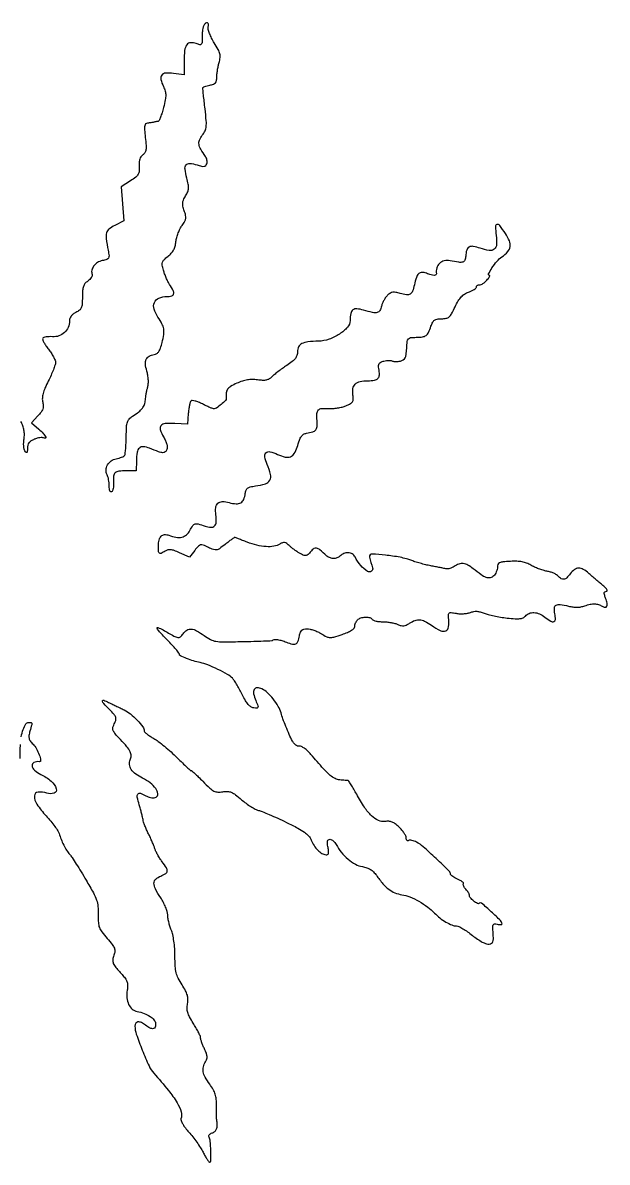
# Model space of a CAD drawing. Extents: x 0 to 500, y 0 to 489.
# Drawn here: x 250 to 500, y 2 to 489 of the extents above; entities that cross this region are included whole.
import ezdxf

# ---------------------------------------------------------------- set-up
doc = ezdxf.new("R2010")
doc.units = 0

msp = doc.modelspace()

# ---------------------------------------------------------------- linework, layer by layer
for points in [[(249.347036, 183.805088, -0.043557), (250.225159, 186.944533, -0.04663), (251.386295, 189.330045, -0.261908), (252.577552, 190, -0.035468), (253.600944, 189.927313, -0.337156), (253.890159, 189.634145, -0.099681), (253.845459, 189.000898, -0.002531), (253.064378, 186.224474, 0.03064), (252.656605, 184.384011, 0.099032), (252.707249, 183.138697, 0.102765), (253.230933, 182.034577, 0.034441), (254.409506, 180.681403, -0.070513), (255.861022, 178.750495, -0.039954), (257.066784, 176.078827, -0.045095), (257.667958, 173.762654, -0.498205), (257.10189, 173.167791, 0.12721), (254.778809, 172.843176, 0.337619), (253.985593, 171.482191, 0.186867), (255.046066, 169.508212, 0.066775), (257.775798, 167.739266, -0.067212), (262.127103, 164.914111, -0.139073), (264.344204, 161.561937, -0.408005), (263.415914, 159.719924, -0.166585), (260.325764, 159.722781, 0.104931), (256.545945, 160.18609, 0.379503), (255.013658, 158.56823, 0.158977), (256.036679, 155.043774, 0.034516), (260.006594, 150, -0.011328), (261.955019, 147.747629, -0.013371), (263.691048, 145.528125, -0.012275), (265.052554, 143.590383, -0.077785), (265.556168, 142.5, 0.025175), (266.400194, 140.01776, 0.022838), (267.51394, 137.548808, 0.023647), (268.790029, 135.303027, 0.036049), (270.121487, 133.5, -0.030984), (271.075052, 132.23568, -0.004174), (272.887902, 129.44375, -0.004804), (274.979369, 126.092488, -0.004029), (277.134147, 122.5, -0.00768), (280.197613, 117.110318, -0.040974), (281.575603, 114.021258, -0.060629), (282.170191, 111.319004, -0.029973), (282.295256, 107.802007, 0.019241), (282.343808, 104.357532, 0.076269), (282.773099, 102.290918, 0.073919), (283.808783, 100.415785, 0.017399), (286.086501, 97.63907, -0.011976), (288.298879, 95.000877, -0.072545), (289.197236, 93.464281, -0.123546), (289.384166, 92.121943, -0.064048), (288.986855, 90.465427, 0.062199), (288.511059, 88.513405, 0.134084), (288.743048, 86.996238, 0.070471), (289.848723, 85.228821, 0.00874), (292.838979, 81.800207, -0.034243), (294.053025, 80.255896, -0.078307), (294.684175, 78.920376, -0.077967), (294.875519, 77.451811, -0.033717), (294.690979, 75.483155, 0.060809), (294.562257, 72.218399, 0.089033), (295.298764, 69.445981, 0.107082), (296.810728, 67.459588, 0.127712), (298.921439, 66.432723, -0.037422), (301.992586, 65.571006, -0.058896), (304.436811, 64.341649, -0.074093), (306.093689, 62.854135, -0.137893), (306.819551, 61.216582, -0.115891), (306.692176, 59.76585, -0.28029), (305.904994, 59.094819, -0.159453), (304.493204, 59.318144, -0.043635), (302.55887, 60.531803, 0.047868), (300.746873, 61.647486, 0.133321), (299.292579, 61.928921, 0.229277), (298.368025, 61.393791, 0.149946), (298, 60.194189, 0.083732), (298.578168, 56.76589, 0.011249), (301.140687, 49.88806, 0.011705), (304.014435, 43.139037, 0.075619), (306.027619, 40.045442, -0.010969), (312.323143, 32.660346, -0.036111), (315.998092, 27.422349, -0.058106), (317.761366, 23.510945, -0.170074), (317.675412, 20.596522, 0.195664), (317.6916, 19.788809, 0.030522), (318.425462, 18.335146, 0.029787), (319.564582, 16.626789, 0.020959), (321.034423, 14.844286, -0.017059), (322.687481, 12.871135, -0.011697), (324.431716, 10.527696, -0.011803), (326.007316, 8.188935, -0.023346), (327.124075, 6.25, 0.010355), (328.006628, 4.621301, 0.015752), (328.846062, 3.248438, 0.010356), (329.588752, 2.165193, 0.241824), (329.910334, 2, 0.411506), (330.449727, 2.534426, 0.007936), (330.421203, 6.842869, 0.012791), (330.219849, 11.028116, 0.120559), (329.669033, 12.726499, -0.160736), (329.551185, 13.219086, -0.139871), (329.739697, 13.717108, -0.100681), (330.237145, 14.162568, -0.055632), (330.985479, 14.495391, 0.108166), (332.143387, 15.162715, 0.11179), (332.900084, 16.245794, 0.093484), (333.199173, 17.715655, 0.055565), (333.026087, 19.5, -0.042222), (332.945804, 20.147695, -0.003727), (332.893864, 21.79727, -0.004855), (332.865645, 23.768931, -0.003762), (332.871923, 25.916238, 0.022443), (332.768872, 28.908059, 0.054874), (332.355509, 31.069674, 0.057396), (331.495126, 33.031766, 0.026551), (329.964258, 35.36324, -0.029428), (328.023202, 38.356799, -0.084096), (327.1784, 40.681094, -0.110364), (327.259969, 42.770714, -0.074988), (328.209171, 44.963328, 0.066483), (328.731054, 46.114991, 0.096052), (328.843661, 47.224038, 0.068638), (328.536108, 48.553192, 0.020133), (327.709171, 50.483686, -0.012506), (327.054853, 51.949044, -0.014106), (326.502069, 53.388153, -0.013421), (326.101212, 54.632316, -0.071332), (326, 55.338146, 0.104997), (325.841184, 56.086097, 0.011843), (325.094998, 57.66233, 0.013938), (324.098936, 59.513229, 0.0109), (322.919143, 61.466446, -0.017225), (321.36575, 64.11325, -0.052328), (320.570133, 66.039381, -0.068807), (320.308019, 67.776518, -0.049492), (320.477788, 69.73329, 0.048474), (320.650466, 71.677724, 0.068764), (320.398856, 73.393479, 0.05333), (319.626837, 75.274404, 0.018179), (318.126513, 77.821063, -0.024925), (316.500469, 80.668232, -0.056715), (315.639069, 82.986531, -0.046908), (315.232954, 85.697465, -0.012708), (315.104653, 90.039839, 0.016133), (314.985067, 93.325026, 0.017556), (314.654064, 96.50374, 0.018737), (314.159916, 99.276969, 0.045525), (313.536784, 101.25772, -0.022788), (312.947995, 102.869665, -0.017619), (312.450173, 104.672585, -0.017936), (312.104671, 106.391967, -0.040246), (311.995719, 107.717881, 0.072713), (311.792529, 109.092909, 0.024604), (311.11396, 111.004628, 0.023872), (310.145283, 113.072879, 0.025239), (309, 115, -0.025809), (306.739294, 118.813873, -0.12146), (306.134301, 121.267637, -0.208237), (306.886225, 122.994805, -0.097472), (309, 124.306102, 0.041912), (311.153893, 125.332502, 0.238671), (311.821703, 126.36583, 0.170274), (311.491476, 127.762726, 0.020332), (309.643886, 130.405609, -0.019724), (308.685181, 131.773447, -0.015504), (307.753048, 133.325398, -0.01577), (306.975973, 134.824121, -0.036819), (306.515575, 136, 0.019132), (306.083896, 137.228768, 0.007179), (305.389081, 138.91688, 0.0071), (304.579101, 140.735446, 0.008562), (303.765063, 142.419166, -0.012672), (302.982513, 144.072292, -0.011885), (302.266938, 145.798322, -0.011945), (301.705418, 147.359097, -0.039471), (301.443121, 148.419166, 0.016135), (301.229042, 149.497784, 0.00482), (300.833855, 151.127935, 0.004828), (300.354528, 152.950796, 0.005208), (299.851566, 154.718486, -0.019511), (299.012316, 158.024512, -0.213055), (299.291924, 159.334764, -0.327963), (300.326979, 159.662784, -0.0376), (302.716203, 158.646757, 0.033225), (304.012447, 158.082099, 0.049243), (305.213435, 157.780559, 0.059384), (306.241024, 157.750795, 0.116498), (307.012919, 158.007985, 0.292227), (307.735668, 159.509547, 0.124952), (306.897452, 161.679434, 0.076169), (304.563646, 164.089631, 0.049694), (301.256917, 166.117674, -0.046976), (298.338238, 167.886007, -0.085841), (296.423924, 169.896368, -0.116202), (295.642201, 171.983936, -0.148279), (295.983039, 174, 0.119652), (296.367598, 175.690177, 0.109971), (295.954521, 177.426839, 0.06273), (294.568712, 179.551864, 0.015642), (291.783903, 182.635914, -0.012233), (289.631673, 184.986992, -0.070355), (288.714144, 186.398718, -0.135208), (288.518444, 187.559205, -0.097728), (288.903759, 188.820172, 0.040181), (289.756121, 190.775518, 0.151478), (289.795862, 192.095828, 0.113534), (289.077028, 193.42209, 0.018015), (287.027778, 195.583333, -0.010814), (284.636187, 198.03397, -0.165977), (284.158521, 199.096108, -0.551069), (284.622541, 199.454111, -0.027767), (286.75, 198.540278, 0.001242), (288.072631, 197.887047, 0.000559), (289.812584, 197.035488, 0.000553), (291.652776, 196.139937, 0.000754), (293.314116, 195.336788, -0.057795), (296.064063, 193.596339, -0.032056), (298.989832, 190.904317, -0.028929), (301.382168, 188.092972, -0.163229), (302, 186.250863, 0.210864), (302.20314, 185.790594, 0.019148), (303.184961, 184.961555, 0.022221), (304.488567, 184.033843, 0.01551), (306.033908, 183.101099, -0.032588), (307.989064, 181.827992, -0.011341), (310.635395, 179.752795, -0.011209), (313.453885, 177.32964, -0.012828), (316.033908, 174.886321, 0.003537), (318.322479, 172.636901, 0.006248), (320.247461, 170.817528, 0.002214), (321.874264, 169.331284, 0.650407), (322, 169.387053, -0.64795), (322.124195, 169.442654, -0.003155), (323.474329, 168.221583, -0.007447), (325.093582, 166.693466, -0.004171), (327.018992, 164.78993, 0.010459), (330.04486, 161.872762, 0.065522), (331.795431, 160.635298, 0.108649), (333.400287, 160.194543, 0.053164), (335.528947, 160.310985, -0.04833), (337.585867, 160.443406, -0.091372), (339.204127, 160.090806, -0.064471), (340.936604, 159.086078, -0.014781), (343.564612, 156.944079, 0.018845), (345.502404, 155.390682, 0.018421), (347.566064, 153.975182, 0.018671), (349.466552, 152.869208, 0.063353), (350.804656, 152.360707, -0.036219), (352.367843, 151.861646, -0.005353), (355.43336, 150.593869, -0.006012), (359.027556, 149.010861, -0.005138), (362.776994, 147.258648, -0.008613), (367.674462, 144.803653, -0.035187), (370.505367, 143.059272, -0.058857), (372.249125, 141.466539, -0.079446), (373.37209, 139.653275, 0.044413), (374.613285, 137.296297, 0.053845), (376.185238, 135.356598, 0.060733), (377.933311, 133.997565, 0.098767), (379.698254, 133.368023, 0.138667), (380.385068, 133.45771, 0.23022), (380.759234, 133.890554, 0.095595), (380.823719, 134.814888, 0.016123), (380.552059, 136.574193, -0.017992), (380.290242, 138.312819, -0.090617), (380.356012, 139.289258, -0.193683), (380.731041, 139.802945, -0.140295), (381.419503, 140, -0.120683), (382.081697, 139.837806, -0.05523), (382.825365, 139.339063, -0.05014), (383.530945, 138.610675, -0.048783), (384.08481, 137.75, 0.052434), (386.239888, 134.454124, 0.046696), (389.111202, 131.535267, 0.049196), (392.26304, 129.369835, 0.086489), (395.244449, 128.34492, -0.040654), (397.128422, 127.884224, -0.058778), (398.678834, 127.157135, -0.059076), (400.011904, 126.092411, -0.041589), (401.242945, 124.618057, 0.024034), (404.043776, 121.013925, 0.053833), (406.566712, 118.642063, 0.06624), (409.175555, 117.166662, 0.058123), (412.197634, 116.342324, -0.060801), (415.516179, 115.418062, -0.030119), (419.452359, 113.500611, -0.029905), (423.233183, 111.059496, -0.047676), (426.102306, 108.500179, 0.038553), (428.365303, 106.4063, 0.035679), (430.979997, 104.624374, 0.037597), (433.533127, 103.385656, 0.094419), (435.55718, 103, -0.119034), (436.484728, 102.776007, -0.01671), (438.219431, 101.811775, -0.018297), (440.22746, 100.503832, -0.014628), (442.294014, 98.954977, 0.019021), (444.490739, 97.3385, 0.028238), (446.539486, 96.110728, 0.031341), (448.2841, 95.330025, 0.125696), (449.437175, 95.204977, 0.08866), (450.509411, 95.559011, 0.182281), (451.080226, 96.217201, 0.093557), (451.284181, 97.425267, 0.014103), (451.167037, 99.888327, -0.009511), (451.017386, 102.524495, -0.116761), (451.211159, 103.50669, -0.289363), (451.765661, 103.870144, -0.068266), (452.917037, 103.731946, 0.027846), (453.714302, 103.57025, 0.049667), (454.382227, 103.540059, 0.072947), (454.835848, 103.631879, 0.324756), (454.979906, 103.84362, 0.193538), (454.368629, 105.238768, 0.008286), (450.39821, 109.004347, 0.006354), (446.252606, 112.711682, 0.394301), (445.347349, 112.680683, -0.333141), (444.48487, 112.557167, -0.04585), (442.883146, 113.635534, -0.045648), (441.427704, 115.062212, -0.177878), (441, 116.226416, 0.108575), (440.900421, 116.679583, 0.031001), (440.556675, 117.316978, 0.029644), (440.068419, 118.006946, 0.027579), (439.490809, 118.652048, -0.04058), (438.949783, 119.288824, -0.052648), (438.570784, 119.953891, -0.063059), (438.395364, 120.548639, -0.180533), (438.478099, 120.964564, 0.306814), (438.461583, 121.359291, 0.061877), (437.951223, 121.895391, 0.046094), (437.096522, 122.472964, 0.027369), (435.987291, 123.005264, -0.020505), (434.843033, 123.535182, -0.029122), (433.877517, 124.104707, -0.028818), (433.170506, 124.640823, -0.219527), (433, 125.010456, 0.202402), (432.436937, 126.344423, 0.003669), (426.757158, 131.793169, 0.007741), (421.261759, 136.829342, 0.060837), (418.418965, 138.794362, 0.032768), (417.403108, 139.24531, 0.038565), (416.390292, 139.531262, 0.042236), (415.518318, 139.630797, 0.146742), (414.976287, 139.485345, -0.162115), (414.606332, 139.397886, -0.190877), (414.286784, 139.558805, -0.124541), (414.07069, 139.97463, -0.057929), (414, 140.58272, 0.115696), (413.801476, 141.429192, 0.030758), (413.105202, 142.638995, 0.029488), (412.119766, 143.955143, 0.026613), (410.953878, 145.194511, 0.02731), (409.303579, 146.607605, 0.067264), (407.921445, 147.397473, 0.08076), (406.540995, 147.711523, 0.054764), (404.926994, 147.635775, -0.149969), (402.116887, 148.035801, -0.081575), (399.216916, 150.02793, -0.055125), (396.151602, 153.697217, -0.022828), (392.821816, 159.25, 0.007136), (391.58938, 161.459553, 0.010927), (390.452726, 163.334802, 0.005657), (389.45187, 164.868834, 0.215532), (389.110675, 165.081242, 0.011187), (388.728345, 165.123424, 0.001197), (387.838797, 165.199326, 0.001473), (386.778875, 165.284067, 0.001185), (385.638422, 165.369148, -0.098133), (383.551246, 165.941703, -0.065082), (381.485658, 167.334787, -0.029643), (378.668339, 170.136399, -0.004144), (373.243394, 176.313772, 0.026275), (371.855778, 177.759509, 0.034858), (370.442739, 178.910809, 0.038214), (369.175621, 179.666235, 0.159752), (368.308444, 179.79232, -0.129208), (367.551628, 179.856462, -0.074836), (366.7414, 180.289605, -0.063779), (365.974026, 181.030313, -0.050289), (365.345351, 182, -0.013172), (363.961795, 184.876189, -0.008911), (362.530834, 188.221499, -0.008955), (361.276458, 191.470328, -0.0198), (360.463447, 194, 0.065149), (359.260255, 196.834091, 0.03474), (357.103072, 199.980147, 0.034705), (354.596564, 202.725877, 0.083696), (352.325327, 204.26154, 0.098989), (350.23618, 204.751122, 0.284956), (349.000441, 204.039739, 0.178182), (348.739905, 202.198891, 0.045961), (349.652421, 199.289449, -0.006983), (350.556873, 197.036861, -0.160476), (350.590845, 196.352618, -0.345596), (350.189607, 196.055948, -0.02802), (348.794941, 196.17456, -0.111053), (347.596463, 196.628501, -0.067042), (346.446757, 197.631089, -0.047217), (345.270219, 199.260442, -0.019267), (343.976996, 201.670432, 0.011436), (342.87908, 203.795663, 0.010862), (341.666874, 205.905759, 0.010875), (340.514348, 207.72414, 0.037242), (339.655693, 208.827962, 0.079595), (337.6011, 210.477154, 0.016489), (333.487489, 212.64257, 0.018043), (329.118126, 214.570215, 0.047324), (325.832091, 215.532336, -0.029025), (323.078065, 216.230533, -0.020881), (320.095444, 217.312785, -0.012597), (317.426474, 218.488791, -0.290419), (317, 219.161103, 0.173263), (316.830128, 219.636601, 0.005679), (315.512761, 221.208284, 0.010254), (313.877145, 223.037934, 0.006883), (311.93706, 225.063942, -0.00586), (308.430591, 228.710738, -0.087189), (307.463886, 230.185838, -0.672102), (307.836127, 230.564139, -0.032374), (310.033489, 229.48975, 0.004438), (314.692933, 226.879684, 0.077534), (316.320405, 226.291169, 0.221665), (317.412871, 226.563209, 0.069978), (318.58962, 227.824488, -0.097972), (320.229522, 229.397125, -0.163441), (322.066709, 229.856708, -0.108164), (324.369299, 229.158581, -0.030302), (327.552997, 227.115873, 0.036195), (330.290551, 225.404579, 0.082756), (332.593473, 224.638372, 0.041178), (335.862452, 224.396861, 0.003787), (344, 224.528193, 0.001547), (348.810219, 224.657166, 0.002503), (352.901563, 224.800033, 0.0004), (356.520468, 224.947444, 0.167388), (356.75, 225.03732, -0.160276), (357.596642, 225.382434, -0.049254), (358.9937, 225.341613, -0.039985), (360.760795, 224.969465, -0.023759), (362.794018, 224.261652, 0.031197), (365.3646, 223.409394, 0.180153), (366.765231, 223.548113, 0.194715), (367.670891, 224.558127, 0.037259), (368.345838, 226.979191, -0.036031), (368.775126, 228.533791, -0.121132), (369.351672, 229.408918, -0.136603), (370.224325, 229.858402, -0.051072), (371.606966, 230, -0.058777), (372.86889, 229.851141, -0.025298), (374.497604, 229.373217, -0.024608), (376.199626, 228.683094, -0.029797), (377.716378, 227.866271, 0.022824), (379.984595, 226.603666, 0.107733), (381.419851, 226.240765, 0.080722), (383.067597, 226.452965, 0.009622), (386.584412, 227.573356, 0.018371), (388.925145, 228.466181, 0.041009), (390.611144, 229.350596, 0.056988), (391.671825, 230.206453, 0.196994), (392, 231.007086, -0.062433), (392.087447, 231.704684, -0.03912), (392.3525, 232.484581, -0.038805), (392.740543, 233.223831, -0.056171), (393.2, 233.8, -0.122854), (394.591181, 234.635649, -0.066271), (396.57549, 234.964197, -0.069165), (398.454655, 234.763544, -0.195624), (399.5, 234, 0.16972), (399.978472, 233.612298, 0.031671), (401.080328, 233.29375, 0.030709), (402.475766, 233.073264, 0.023832), (404.011964, 233, -0.024932), (405.686398, 232.916454, -0.019215), (407.498216, 232.664581, -0.019578), (409.176505, 232.296841, -0.043194), (410.411983, 231.858149, 0.040998), (411.80096, 231.358086, 0.091015), (412.918011, 231.266174, 0.086267), (414.032351, 231.576428, 0.034111), (415.423853, 232.358149, -0.051232), (417.786589, 233.581215, -0.117209), (419.759929, 233.863205, -0.097751), (421.874973, 233.240569, -0.028925), (424.785188, 231.5, 0.033386), (428.740902, 229.181748, 0.227659), (430.940663, 229.147285, 0.269202), (432.103527, 230.801069, 0.044091), (432.098553, 234.871979, -0.040729), (432.087849, 236.221191, -0.256664), (432.449408, 236.77794, -0.156609), (433.258639, 236.926583, -0.014104), (435.319633, 236.599815, 0.035866), (436.829709, 236.427307, 0.02571), (438.529269, 236.443221, 0.026114), (440.154507, 236.627639, 0.04957), (441.424436, 236.971271, -0.046422), (442.855723, 237.36823, -0.058818), (444.224641, 237.450831, -0.053721), (445.669492, 237.210879, -0.030977), (447.337137, 236.632495, 0.035251), (449.023778, 236.063612, 0.011939), (451.546842, 235.470309, 0.011806), (454.375501, 234.945438, 0.013294), (457.11619, 234.578006, 0.009967), (460.582757, 234.276521, 0.044101), (462.628476, 234.320155, 0.079792), (463.969587, 234.689466, 0.113005), (464.949329, 235.438945, -0.128208), (466.550872, 236.589685, -0.105567), (468.635365, 236.921094, -0.089254), (470.970972, 236.372446, -0.064529), (473.272871, 235, 0.027485), (475.780137, 233.241792, 0.22157), (477.140766, 233.077023, 0.323627), (477.804312, 233.988562, 0.04721), (477.583358, 236.407356, -0.056078), (477.399685, 238.904998, -0.260161), (478.125835, 240.095592, -0.168783), (479.821027, 240.403491, -0.023463), (483.373457, 239.677238, 0.02818), (485.305712, 239.301151, 0.038596), (487.073865, 239.197179, 0.04117), (488.743337, 239.365886, 0.040041), (490.378772, 239.806281, -0.030548), (492.676076, 240.471868, -0.06151), (494.550464, 240.656263, -0.072482), (496.20454, 240.373151, -0.061057), (497.816531, 239.621744, 0.114662), (499.048879, 239.199875, 0.327147), (499.78621, 239.632728, 0.156256), (499.913208, 240.929798, 0.037147), (499.291696, 243.038165, -0.014332), (498.737646, 244.643852, -0.107539), (498.66627, 245.440598, -0.260598), (498.96728, 245.849337, -0.106949), (499.663589, 246, 0.388666), (499.937612, 246.250909, 0.170962), (499.804895, 246.769276, 0.054749), (499.074662, 247.638558, 0.018097), (497.826725, 248.747595, -0.002896), (496.371243, 249.963949, -0.002031), (494.745852, 251.349727, -0.002049), (493.200164, 252.689491, -0.004283), (492.010218, 253.747595, 0.053822), (489.743177, 255.393054, 0.13886), (487.798603, 255.877899, 0.15131), (485.996589, 255.256743, 0.068103), (484.17866, 253.5, -0.033721), (482.618053, 251.769884, -0.144228), (481.400255, 251.131286, -0.198524), (480.263439, 251.356368, -0.072792), (479.021962, 252.473538, 0.086888), (478.303014, 253.084938, 0.030186), (477.086224, 253.704617, 0.028914), (475.636344, 254.23859, 0.029833), (474.149517, 254.595222, -0.028704), (472.520962, 254.981966, -0.017215), (470.636418, 255.61691, -0.017212), (468.798908, 256.380453, -0.028553), (467.314885, 257.163143, 0.0437), (465.50466, 258.048955, 0.04594), (463.59781, 258.588868, 0.039003), (461.370696, 258.826144, 0.02008), (458.564885, 258.792523, 0.009983), (455.343977, 258.559888, 0.081598), (453.921589, 258.189257, 0.188848), (453.243337, 257.503314, 0.101966), (453, 256.322494, -0.060147), (452.885382, 255.373125, -0.039059), (452.538975, 254.322101, -0.038968), (452.031544, 253.333829, -0.058353), (451.430554, 252.573411, -0.145842), (449.961296, 251.778829, -0.136798), (448.256045, 251.891186, -0.071859), (446.006175, 253.065855, -0.017307), (442.673275, 255.648568, 0.043707), (440.39761, 257.227275, 0.100044), (438.424622, 257.880503, 0.113986), (436.519927, 257.676516, 0.067596), (434.472506, 256.639923, -0.042353), (433.606967, 256.145496, -0.037984), (432.638799, 255.782828, -0.040025), (431.715628, 255.593312, -0.088503), (431, 255.632049, 0.007658), (430.129026, 255.82253, 0.001319), (428.471875, 256.15389, 0.001436), (426.524259, 256.53218, 0.001283), (424.5, 256.913945, -0.012957), (422.329766, 257.375948, -0.00942), (419.940625, 257.997467, -0.009528), (417.694743, 258.673537, -0.020535), (416, 259.297007, 0.037497), (414.160164, 259.903901, 0.012122), (411.358496, 260.528711, 0.012011), (408.198499, 261.074922, 0.013204), (405.11403, 261.449139, 0.004298), (399.525108, 261.929451, 0.217883), (398.519198, 261.560065, 0.272083), (398.264833, 260.598086, 0.006567), (399.616631, 256, -0.331762), (399.101693, 254.55168, -0.295092), (397.475104, 254.527888, -0.077688), (394.531149, 257.08057, -0.056496), (392.120925, 260.691805, 0.137747), (390.938592, 261.96241, 0.124794), (389.221211, 262.492332, 0.11256), (387.313907, 262.158673, 0.097315), (385.623409, 261.023409, -0.118313), (384.386851, 260.265493, -0.088567), (382.798596, 260.045455, -0.084812), (381.169137, 260.389742, -0.094959), (379.817502, 261.25, 0.011616), (377.036611, 263.75331, 0.113925), (375.647789, 264.481319, 0.22739), (374.522708, 264.263501, 0.063015), (373.188644, 262.984637, -0.029591), (372.085875, 261.776475, -0.136493), (371.262917, 261.326357, -0.143601), (370.348952, 261.37765, -0.033991), (368.932996, 261.991843, -0.022602), (367.836158, 262.623386, -0.012173), (366.541315, 263.494048, -0.012101), (365.262287, 264.447357, -0.018587), (364.207651, 265.339062, 0.026893), (362.91214, 266.398052, 0.107365), (361.980322, 266.811493, 0.136571), (361.085791, 266.750772, 0.054807), (359.971219, 266.214099, -0.100055), (357.428163, 265.260368, -0.053938), (354.072686, 265.087138, -0.046224), (350.176946, 265.670244, -0.033639), (346, 267, 0.002043), (344.031768, 267.766526, 0.003139), (342.32085, 268.4125, 0.001062), (340.839189, 268.957735, 0.087846), (340.600484, 269, 0.156628), (340.380473, 268.929347, 0.002379), (339.280594, 268.133758, 0.00614), (338.010015, 267.181303, 0.00399), (336.564291, 266.051092, -0.01317), (334.138938, 264.225773, -0.110657), (332.884218, 263.697642, -0.133987), (331.626563, 263.80911, -0.022549), (329.379872, 264.758676, 0.016389), (327.112708, 265.749977, 0.149451), (326.051041, 265.83799, 0.154315), (325.137781, 265.314839, 0.017811), (323.580358, 263.498318), (321.254543, 260.581468), (317.04482, 262.479789, 0.016698), (314.794523, 263.405416, 0.060411), (313.291364, 263.767171, 0.091461), (312.096798, 263.687113, 0.077382), (310.931117, 263.189055, -0.020933), (309.150091, 262.177835, -0.286438), (308.440273, 262.23718, -0.222465), (308.065731, 262.936599, -0.013462), (308, 265.377555, -0.056931), (308.29183, 267.932242, -0.138448), (309.197361, 269.579505, -0.183074), (310.638135, 270.241819, -0.113457), (312.5, 269.946701, 0.051944), (315.524831, 269.079024, 0.1003), (318.03225, 269.140154, 0.120544), (320.014908, 270.13294, 0.097654), (321.5, 272, -0.027477), (322.725546, 274.081207, -0.177471), (323.692627, 274.789851, -0.14002), (325.011733, 274.793631, -0.015017), (327.958164, 273.864739, 0.067985), (330.480516, 273.354306, 0.219571), (332.036752, 273.955006, 0.183557), (332.764569, 275.643097, 0.047083), (332.613092, 278.663948, -0.060104), (332.538095, 281.770852, -0.184398), (333.458068, 283.624775, -0.191395), (335.349947, 284.352594, -0.065198), (338.318208, 283.930745, 0.050718), (341.269836, 283.423968, 0.147052), (343.268904, 283.877981, 0.16668), (344.534737, 285.306363, 0.070053), (345.190639, 287.82318, -0.057317), (345.527871, 289.266265, -0.147612), (346.158291, 290.117978, -0.105519), (347.302838, 290.643228, -0.021755), (349.5, 291.035056, 0.040293), (353.766172, 291.960055, 0.195076), (355.656467, 293.4867, 0.189807), (355.978074, 295.928394, 0.037915), (354.569028, 300.180549, -0.044408), (353.518273, 303.494752, -0.260157), (354.0232, 305.182072, -0.259959), (355.724869, 305.639021, -0.044358), (359.010032, 304.495476, 0.047756), (362.237606, 303.39646, 0.148279), (364.50777, 303.53661, 0.167401), (366.149791, 304.885759, 0.065206), (367.366904, 307.603585, -0.014038), (368.34529, 310.566966, -0.061116), (369.179381, 312.212875, -0.106631), (370.127818, 313.127423, -0.102613), (371.381929, 313.58555, 0.033331), (373.996724, 314.149344, 0.150087), (375.292009, 314.992344, 0.156243), (375.86241, 316.396275, 0.03702), (375.867348, 318.955416, -0.029852), (375.828717, 322.072908, -0.18311), (376.457605, 323.521824, -0.188181), (377.877322, 324.167917, -0.031796), (380.913934, 324.142085, 0.035748), (382.632451, 324.141036, 0.022163), (384.638038, 324.373054, 0.022194), (386.607867, 324.780306, 0.036898), (388.215207, 325.316559, 0.024108), (390.165516, 326.244239, 0.124698), (391.040124, 327.043327, 0.145855), (391.357428, 328.096224, 0.037209), (391.229027, 329.892897, -0.075443), (391.242633, 332.685646, -0.162507), (392.219864, 334.573462, -0.141439), (394.253681, 335.658058, -0.052273), (397.515456, 336, 0.039007), (400.433536, 336.227996, 0.168759), (401.944395, 337.034482, 0.18652), (402.543823, 338.547041, 0.049389), (402.305537, 341.182016, -0.043177), (402.165351, 342.5438, -0.15246), (402.410833, 343.377643, -0.146333), (403.094834, 343.943662, -0.038716), (404.454523, 344.39923, -0.028461), (405.538395, 344.606555, -0.030482), (406.614161, 344.683222, -0.031999), (407.53801, 344.633495, -0.109389), (408.102824, 344.436451, 0.103037), (408.65383, 344.236426, 0.033875), (409.518384, 344.171333, 0.032085), (410.513633, 344.227848, 0.031268), (411.502263, 344.411212, 0.076184), (412.764904, 344.942041, 0.139378), (413.515311, 345.757673, 0.084446), (413.941364, 347.143285, 0.016429), (414.195428, 349.755355, -0.012027), (414.468144, 352.840871, -0.147584), (414.929275, 353.915745, -0.192522), (415.862156, 354.41584, -0.02315), (418.238137, 354.57147, 0.027632), (421.018651, 354.778631, 0.128683), (422.496106, 355.378322, 0.124593), (423.515452, 356.635381, 0.025217), (424.597846, 359.32177, -0.034605), (425.326386, 361.036426, -0.121825), (426.104766, 361.935782, -0.120672), (427.217042, 362.37327, -0.033652), (429.097846, 362.5, 0.047686), (431.094101, 362.69082, 0.133133), (432.346764, 363.304145, 0.088155), (433.407998, 364.630188, 0.01395), (434.92776, 367.61339, -0.021813), (436.278255, 370.164371, -0.052075), (437.547251, 371.888236, -0.065241), (438.948295, 373.072816, -0.056209), (440.67776, 373.928118, 0.023297), (441.95021, 374.45647, 0.032856), (443.024092, 375.051299, 0.034426), (443.799896, 375.629343, 0.2188), (444, 376.064728, -0.142393), (444.103673, 376.421385, -0.099683), (444.395097, 376.725264, -0.084424), (444.830899, 376.929984, -0.067781), (445.345012, 377, 0.105367), (445.98636, 377.136671, 0.036283), (446.826608, 377.5875, 0.034148), (447.70814, 378.234645, 0.033439), (448.5, 379, 0.017645), (449.147427, 379.768219, 0.03776), (449.578349, 380.4125, 0.068819), (449.749949, 380.846405, 0.486136), (449.629307, 381, -0.555625), (449.209288, 381.675192, -0.032524), (450.680642, 384.228153, -0.03171), (452.817989, 387.032357, -0.05941), (454.92577, 388.947144, 0.054419), (457.439512, 391.185476, 0.14768), (458.44791, 393.320138, 0.13848), (458.137712, 395.746949, 0.045597), (456.417257, 398.945668, 0.015855), (453.987757, 402.375448, 0.291877), (452.793359, 402.817948, 0.369369), (452.113688, 401.923833, 0.019753), (452.486948, 398.0949, -0.04716), (452.652407, 394.197408, -0.21454), (451.639798, 392.225948, -0.210752), (449.477197, 391.654805, -0.045523), (445.637564, 392.627875, 0.039989), (442.670574, 393.414773, 0.1716), (440.892801, 393.126825, 0.200843), (439.857636, 391.830683, 0.057032), (439.42879, 389.232244, -0.08293), (439.059417, 387.541642, -0.23113), (438.18309, 386.747998, -0.108458), (436.478785, 386.636083, -0.0131), (432.754408, 387.301113, 0.11012), (430.291064, 387.260568, 0.131101), (428.253339, 386.156521, 0.13182), (427.043694, 384.189832, 0.111939), (426.881579, 381.75, -0.296135), (426.651286, 381.233217, -0.156747), (425.946274, 381.042036, -0.062071), (424.628311, 381.268463, -0.017301), (422.642561, 381.945798, 0.087232), (420.70772, 382.3165, 0.197558), (419.345618, 381.780627, 0.123362), (418.342392, 380.181884, 0.02657), (417.489841, 377, -0.035945), (416.698396, 374.253058, -0.169321), (415.671848, 373.003778, -0.174437), (414.110737, 372.683917, -0.038639), (411.405272, 373.290455, 0.025219), (409.548445, 373.759354, 0.083384), (408.291863, 373.797748, 0.101627), (407.231552, 373.424588, 0.04869), (406.067237, 372.560849, 0.052211), (405.272343, 371.674234, 0.029937), (404.500447, 370.461244, 0.029613), (403.863442, 369.134626, 0.043088), (403.477225, 367.896308, -0.080654), (402.731298, 366.013263, -0.206176), (401.566702, 365.171219, -0.11129), (399.607397, 365.175728, -0.016784), (395.787418, 366.181837, 0.047024), (392.904973, 366.757496, 0.192407), (391.22175, 366.278892, 0.1857), (390.295758, 364.756237, 0.043438), (390.015313, 361.727976, -0.185545), (388.908316, 358.89442, -0.062833), (385.480633, 355.972363, -0.058794), (380.98972, 353.730637, -0.08041), (376.554219, 352.90032, 0.020267), (371.98101, 352.602133, 0.087649), (369.37557, 351.851542, 0.159594), (368.004321, 350.516928, 0.121193), (367.5, 348.466828, -0.070367), (367.270545, 346.844478, -0.094216), (366.600463, 345.521664, -0.064756), (365.2842, 344.207221, -0.018225), (362.915427, 342.519961, 0.008618), (361.024698, 341.227226, 0.008039), (359.134785, 339.840466, 0.008042), (357.495778, 338.554726, 0.026922), (356.483069, 337.639071, -0.062343), (355.352322, 336.753462, -0.083552), (354.141751, 336.279496, -0.063569), (352.600965, 336.156756, -0.022189), (350.381673, 336.361164, 0.033363), (348.143267, 336.517019, 0.041083), (346.057321, 336.351247, 0.038737), (343.930666, 335.833393, 0.02505), (341.56403, 334.925299, 0.027677), (338.910497, 333.571342, 0.110028), (337.576189, 332.337435, 0.132556), (337.023845, 330.784496, 0.047973), (337.065685, 328.424264, -0.234656), (336.770585, 327.609197, -0.015751), (334.870634, 325.905644, -0.018309), (332.87061, 324.344306, -0.157847), (331.807152, 324, -0.091064), (331.262501, 324.100026, -0.008393), (329.982582, 324.6113, -0.010607), (328.468167, 325.284037, -0.008123), (326.841184, 326.081022, 0.02275), (325.219095, 326.8176, 0.032722), (323.720036, 327.306631, 0.03422), (322.505234, 327.529581, 0.230575), (321.944154, 327.331022, 0.124825), (321.607752, 326.755649, 0.017913), (321.274536, 325.422238, 0.019415), (320.992912, 323.783905, 0.015485), (320.813132, 322), (320.5, 317.5), (315.050188, 317.735714, 0.027683), (310.853872, 317.68482, 0.204674), (309.110411, 316.796452, 0.266007), (308.809345, 315.101567, 0.044543), (310.249727, 311.987249, -0.028187), (311.057576, 310.380491, -0.038813), (311.583923, 308.853417, -0.045007), (311.803607, 307.529086, -0.110659), (311.660946, 306.558824, -0.134486), (310.937319, 305.574179, -0.188816), (309.905015, 305.258897, -0.068666), (308.128379, 305.644893, -0.007718), (304.263966, 307.128179, 0.066583), (301.596816, 307.806257, 0.221208), (299.921943, 307.25231, 0.16438), (298.951734, 305.43394, 0.034845), (298.607556, 301.807556), (298.5, 297.5), (294.342402, 297.5, 0.026896), (291.101875, 297.325557, 0.157439), (289.564018, 296.639023, 0.187526), (288.864808, 295.255209, 0.041113), (288.824251, 292.539905, -0.029161), (288.836266, 291.195817, -0.036621), (288.684, 289.959817, -0.039837), (288.407679, 288.982025, -0.167073), (288.026258, 288.516228, -0.284745), (287.616662, 288.516733, -0.157249), (287.281362, 288.912551, -0.071507), (287.06546, 289.764858, -0.026337), (287, 291.006724, 0.024514), (286.93525, 292.326604, 0.020833), (286.740961, 293.708336, 0.021349), (286.457387, 294.952778, 0.05395), (286.118166, 295.815741, -0.130376), (285.64568, 297.898899, -0.120557), (286.244466, 300.01138, -0.112493), (287.802049, 301.716512, -0.102646), (289.995998, 302.6492, 0.022958), (291.202919, 302.948783, 0.027072), (292.311096, 303.344958, 0.027557), (293.193998, 303.774255, 0.12808), (293.600352, 304.162373, 0.111259), (293.825707, 304.816095, 0.006855), (294.025409, 306.875843, 0.009906), (294.182355, 309.3585, 0.007162), (294.262751, 312.130201, -0.009042), (294.399704, 316.309421, -0.061792), (294.756373, 318.33531, -0.113075), (295.513414, 319.648692, -0.063622), (296.933209, 320.834025, 0.020711), (299.587631, 322.689182, 0.062356), (301.161597, 324.233682, 0.084105), (302.041475, 325.834832, 0.063908), (302.453809, 327.798003, -0.016287), (302.593144, 329.037365, -0.009006), (302.839666, 330.540712, -0.008972), (303.144591, 332.056706, -0.014259), (303.465523, 333.340593, 0.052177), (303.709019, 334.765871, 0.030753), (303.715004, 336.495186, 0.029034), (303.498678, 338.350443, 0.02925), (303.069173, 340.163458, -0.046219), (302.474092, 343.118451, -0.134), (302.803558, 345.159194, -0.167672), (304.051509, 346.475546, -0.083786), (306.261758, 347.189966, 0.113801), (307.341099, 347.611183, 0.099593), (308.188906, 348.479304, 0.062557), (308.906256, 349.964038, 0.019056), (309.614369, 352.363057, 0.024689), (310.312383, 355.81459, 0.078508), (310.297083, 358.161287, 0.082093), (309.561055, 360.331109, 0.028658), (307.837275, 363.15437, -0.077496), (306.166058, 366.607281, -0.176648), (306.318991, 369.457567, -0.197251), (308.222694, 371.333316, -0.097431), (311.611516, 372, 0.059784), (313.71526, 372.252442, 0.283142), (314.532309, 373.078186, 0.178354), (314.349974, 374.532429, 0.025584), (312.81143, 377.165042, -0.029293), (312.120447, 378.367761, -0.01432), (311.376118, 379.972636, -0.014153), (310.695264, 381.690612, -0.019907), (310.193659, 383.260797, -0.024087), (309.700657, 385.452722, -0.122671), (309.788722, 386.690097, -0.123611), (310.446603, 387.736763, -0.024617), (312.128641, 389.195589, 0.042914), (313.520002, 390.494378, 0.059352), (314.504937, 391.887356, 0.057398), (315.156959, 393.509343, 0.036965), (315.547349, 395.5, -0.036239), (315.886678, 397.243688, -0.024241), (316.513092, 399.178425, -0.024445), (317.307563, 401.003985, -0.043369), (318.159078, 402.405278, 0.026854), (319.290192, 404.135411, 0.094869), (319.726221, 405.383284, 0.095955), (319.667966, 406.696222, 0.027835), (319.083122, 408.646676, -0.028384), (318.515368, 410.547714, -0.080788), (318.41593, 411.921767, -0.081769), (318.757367, 413.246993, -0.029566), (319.648344, 414.98184, 0.034509), (320.55911, 416.799162, 0.082076), (320.90526, 418.265642, 0.065942), (320.79758, 419.954352, 0.016494), (320.170786, 422.651266, -0.030741), (319.407763, 426.417705, -0.202854), (319.894627, 428.234265, -0.259036), (321.427265, 428.88538, -0.048183), (324.535559, 428.250468, 0.015081), (326.496816, 427.71269, 0.086995), (327.566087, 427.644261, 0.170937), (328.236896, 427.966847, 0.104767), (328.719359, 428.711044, 0.084338), (328.863095, 429.426993, 0.051726), (328.799726, 430.287495, 0.050092), (328.553731, 431.152828, 0.062253), (328.151889, 431.885923, -0.022263), (326.120039, 434.978789, -0.097284), (325.387878, 437.030515, -0.136075), (325.60889, 438.837845, -0.061193), (326.795046, 440.936655, 0.047194), (327.963175, 442.875172, 0.086063), (328.465766, 444.647653, 0.048085), (328.486645, 447.103413, 0.00672), (327.973652, 452.163605, -0.000709), (327.605805, 455.403486, -0.001062), (327.294501, 458.234778, -0.000431), (327.034816, 460.663311, -0.023385), (327.007589, 461.125, -0.277064), (327.169227, 461.40187, -0.028319), (327.883479, 461.742656, -0.028948), (328.850964, 462.074776, -0.018853), (330, 462.35, 0.036548), (331.562508, 462.783209, 0.126062), (332.426445, 463.367089, 0.136444), (332.865275, 464.265288, 0.045843), (333, 465.731602, -0.02674), (333.070291, 467.045017, -0.012807), (333.29358, 468.719763, -0.012657), (333.616588, 470.46052, -0.017631), (333.999423, 471.997987, 0.041007), (334.418672, 474.09494, 0.089323), (334.316052, 475.72655, 0.064829), (333.615884, 477.529265, 0.01406), (331.929558, 480.42022, -0.021592), (330.789511, 482.444085, -0.025875), (329.90177, 484.442261, -0.025984), (329.339872, 486.17025, -0.130283), (329.336515, 487.178835, 0.085269), (329.438148, 488.362506, 0.292303), (328.990281, 488.947706, 0.269146), (328.228963, 488.811504, 0.078752), (327.422653, 487.874851, 0.085406), (327.153025, 487.205964, 0.018119), (326.931541, 485.964476, 0.018465), (326.778355, 484.488085, 0.016617), (326.727273, 482.951447, -0.010977), (326.675032, 480.572273, -0.169766), (326.375886, 479.823816, -0.281183), (325.751577, 479.626566, -0.030293), (324.242, 480.098092, 0.10512), (321.790408, 480.478276, 0.22784), (320.160475, 479.580098, 0.127737), (319.246927, 477.189487, 0.027737), (319, 472.741631), (319, 466.728152), (314.463209, 467.349988, 0.045962), (311.089741, 467.499722, 0.222518), (309.437763, 466.628306, 0.228181), (309.07366, 464.821089, 0.048144), (310.196299, 461.707815, -0.038557), (310.93213, 459.783457, -0.071676), (311.173126, 458.133553, -0.050757), (310.97333, 456.132053, -0.011462), (310.213538, 452.79464, -0.012833), (309.590637, 450.565036, -0.019465), (308.925045, 448.665457, -0.014742), (308.28739, 447.179799, -0.253824), (307.876932, 446.875, 0.009139), (307.469423, 446.809292, 0.004764), (306.963849, 446.713281, 0.004735), (306.446711, 446.604857, 0.00721), (306, 446.5, -0.018493), (305.503602, 446.395236, -0.007335), (304.815182, 446.286719, -0.007248), (304.067843, 446.191156, -0.009027), (303.370834, 446.125, 0.179707), (302.570237, 445.7557, 0.159604), (302.156038, 444.93306, 0.057874), (302.100256, 443.306726, 0.007831), (302.4313, 439.904456, -0.01024), (302.743296, 436.52933, -0.054334), (302.675029, 434.678278, -0.102253), (302.236032, 433.472731, -0.096903), (301.348764, 432.513072, 0.084252), (300.570848, 431.712933, 0.07479), (300.061254, 430.668432, 0.060711), (299.812995, 429.329478, 0.032337), (299.817372, 427.642045, -0.039129), (299.794733, 425.579094, -0.113087), (299.355554, 424.228594, -0.091539), (298.311293, 423.043231, -0.020359), (296.112085, 421.455476), (292.166021, 418.844095), (292.716304, 411.568086), (293.266587, 404.292078), (289.383294, 402.396039, 0.051464), (286.891334, 400.843947, 0.163596), (285.819473, 399.231244, 0.100939), (285.671824, 396.816969, 0.013422), (286.525553, 391.751132, -0.016298), (286.908435, 389.396652, -0.162043), (286.719485, 388.428169, -0.192529), (286.001262, 387.851609, -0.02466), (284.045925, 387.359185, 0.089093), (281.939105, 386.529614, 0.098159), (280.334388, 385.039103, 0.109809), (279.537768, 383.195392, 0.138986), (279.698576, 381.353755, -0.18095), (279.701502, 380.798671, -0.061068), (279.32567, 380.067397, -0.051266), (278.671946, 379.289951, -0.03955), (277.817174, 378.584287, 0.064081), (276.631261, 377.503484, 0.094508), (275.938998, 376.281113, 0.064834), (275.595539, 374.563411, 0.016967), (275.5, 371.748832, -0.014389), (275.412507, 368.709207, -0.085397), (275.054649, 367.166468, -0.13022), (274.268357, 366.147663, -0.051584), (272.75, 365.213734, 0.046653), (271.544795, 364.488666, 0.072942), (270.686132, 363.638425, 0.082272), (270.176047, 362.659902, 0.079253), (270, 361.556218, -0.100959), (269.442411, 358.8229, -0.106152), (267.862861, 356.581973, -0.105444), (265.492692, 355.176675, -0.098397), (262.694055, 354.81387, 0.024701), (261.296172, 354.838828, 0.032491), (260.026725, 354.715943, 0.034045), (259.026119, 354.482161, 0.181875), (258.589852, 354.145383, 0.234751), (258.537653, 353.582209, 0.027688), (259.07086, 352.40121, 0.028455), (259.911726, 350.98674, 0.019567), (261.014606, 349.48162, -0.022229), (262.15731, 347.90462, -0.024086), (263.123041, 346.273016, -0.024517), (263.809024, 344.805431, -0.097362), (264, 343.833979, -0.079542), (263.827237, 342.754859, -0.012451), (263.101204, 340.717947, -0.013578), (262.111731, 338.340956, -0.011468), (260.94027, 335.881675, 0.014368), (259.491396, 332.794028, 0.03779), (258.68919, 330.485681, 0.052225), (258.392933, 328.584286, 0.066703), (258.539799, 326.818797, -0.047816), (258.740835, 325.160555, -0.092), (258.530429, 323.843338, -0.07834), (257.829537, 322.554988, -0.027352), (256.450923, 320.948775), (253.702788, 318.08034), (256.851394, 315.317485, -0.025275), (258.738058, 313.485209, -0.061272), (259.875701, 311.915329, -0.472115), (259.68959, 311.445944, -0.219607), (258.939643, 311.537303, 0.13785), (258.337309, 311.710246, 0.036338), (257.327246, 311.642452, 0.034042), (256.142825, 311.392825, 0.029239), (254.939643, 310.974999, 0.041024), (253.536456, 310.25391, 0.089994), (252.645021, 309.446126, 0.101019), (252.155123, 308.441536, 0.061715), (251.984687, 307.12868, -0.01108), (251.946483, 305.763799, -0.171688), (251.770791, 305.33663, -0.446813), (251.487013, 305.336593, -0.03619), (250.974073, 306, -0.095416), (250.629914, 306.824162, -0.031307), (250.442016, 308.131708, -0.029881), (250.411203, 309.642878, -0.029674), (250.560473, 311.150496, 0.039969), (250.707984, 313.034819, 0.04467), (250.542419, 314.848155, 0.042221), (250.04389, 316.687153, 0.029901), (249.193124, 318.650496, -0.017415)], [(248.877767, 174.5, -0.000026), (248.90633, 175.865689, -0.000016), (248.940648, 177.5, -0.000016), (248.975068, 179.134311, -0.000026), (249.003946, 180.5, -0.041144)]]:
    msp.add_lwpolyline(points, format="xyb")

doc.saveas('drawing.dxf')
